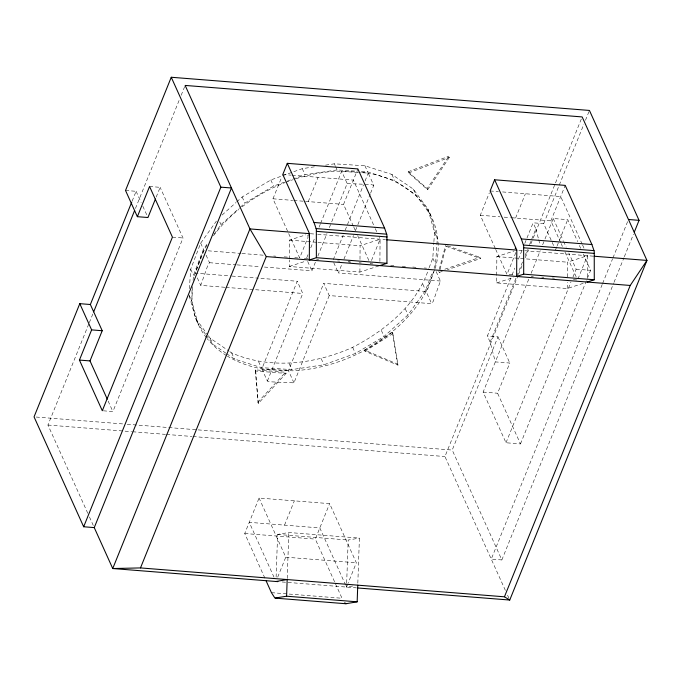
<?xml version="1.0" encoding="UTF-8"?>
<svg xmlns="http://www.w3.org/2000/svg" width="681" height="681" viewBox="0 0 681 681"><rect width="100%" height="100%" fill="white"/><g stroke="black" fill="none" stroke-linecap="round" stroke-linejoin="round"><path stroke-width="0.51" stroke-dasharray="3.4 2.55" d="M378.874 265.922L359.9 272.085L289.323 266.484L289.365 260.159M289.374 259.103L289.519 240.129L305.726 234.868M359.9 272.085L359.951 265.76M359.994 259.435L360.096 245.73L380.075 239.252L379.198 237.311M379.904 261.385L380.075 239.252L370.26 263.547M583.208 283.347L567.23 288.531L496.645 282.93L496.849 256.584L514.01 251.008M567.23 288.531L567.273 282.206M567.316 276.937L567.426 262.185L587.397 255.698L587.235 277.831M276.103 577.13L277.61 534.432L288.829 532.508L359.406 538.109L357.755 585.166M287.212 578.518L288.829 532.508M352.656 586.035L346.527 587.09L346.638 583.957M346.672 582.919L348.187 540.033L359.406 538.109M189.378 288.684L190.697 269.191L200.682 243.16L216.413 221.078M205.619 334.371L198.35 324.471L191.719 300.951L192.689 286.582M193.106 280.427L193.455 275.294L203.44 249.263L207.671 243.321M429.098 267.761L432.793 258.125L433.831 242.734M433.899 241.704L434.529 232.468L427.898 208.948L413.35 189.148L391.873 174.43L364.939 165.789L334.388 163.815L325.067 165.219M434.069 268.084L435.551 264.228L437.287 238.58L430.656 215.051L427.898 208.948M439.296 269.233L445.331 246.147M442.31 271.378L439.296 272.4L446.115 246.309L445.595 245.143M224.909 287.288L200.708 285.373L207.969 264.943L209.501 262.704L206.105 255.188M434.563 269.787L427.651 289.238L426.119 291.477A128.411 93.144 -24.3 0 1 292.413 370.822L261.853 368.855A128.411 93.144 -24.3 0 1 227.394 356.137M436.18 271.625L440.42 281.023L433.159 301.445L431.635 303.692L329.229 295.571L323.713 283.356L426.119 291.477L431.635 303.692M194.323 275.677L203.985 250.489A128.411 93.144 -24.3 0 1 207.015 245.245M229.897 351.711L231.608 352.886C270.391 369.868 314.869 364.19 352.664 347.353C385.361 330.404 416.951 304.841 428.724 268.731M226.637 353.694L234.366 358.998L261.3 367.638L291.86 369.604L323.96 364.769L355.422 353.465L384.084 336.448L408.013 314.894L425.565 290.259L432.588 271.94M426.119 291.477L434.435 269.787M132.131 201.15L136.106 191.301L125.525 190.467M87.781 513.27L47.942 425.038L88.905 323.645M89.305 322.666L93.68 311.838M135.442 208.471L179.588 99.205M181.172 95.272L185.155 85.431M156.204 197.073L160.146 187.335L149.556 186.492M103.359 410.813L112.884 411.571L183.019 237.992L160.146 187.335M307.701 235.345L308.127 237.031L299.674 257.946L272.97 198.801L281.611 177.418M308.263 201.602L318.078 177.298M329.229 295.571L293.962 382.858L269.838 381.794L267.369 381.071L261.853 368.855L297.248 281.253L259.376 278.248M307.974 254.694L306.39 258.61L304.279 258.448M310.749 247.833L315.107 237.039M319.066 227.258L320.266 224.287M320.649 223.334L341.658 171.323L357.389 172.012M267.369 381.071L302.756 293.468L297.248 281.253M264.398 267.054L311.907 270.825L315.473 261.998M317.848 256.116L326.965 233.557M329.34 227.667L331.324 222.764M331.724 221.785L347.174 183.529L341.658 171.323M353.388 226.186L343.547 204.402L357.883 168.931M293.962 382.858L288.446 370.651L323.713 283.356M333.256 259.733L343.198 235.124M345.19 230.204L363.475 184.926M365.067 180.984L368.251 173.11L365.782 172.387L358.436 172.063M440.42 281.023L338.372 272.928L341.956 264.066M343.939 259.146L353.482 235.524M355.473 230.604L357.457 225.683M357.857 224.696L370.183 194.187M370.583 193.2L373.767 185.326L368.251 173.11L359.032 172.523M264.866 578.109L244.734 533.512L259.061 498.041L329.638 503.642L356.35 562.787L348.102 583.2M284.53 525.136L294.354 500.841M277.703 577.156L285.765 557.186L259.061 498.041M334.575 581.77L315.312 539.105L329.638 503.642M495.266 248.403L480.292 215.256L489.333 192.893M346.527 587.09L347.71 584.17M515.585 218.056L525.4 193.753M528.728 279.21L483.127 392.086L506.009 442.769L520.48 443.918L497.598 393.235L509.797 363.041L495.325 361.9L490.133 342.117L487.383 336.005L511.635 275.958M512.035 274.979L514.819 268.084M518.403 259.231L522.778 248.403M524.762 243.475L533.112 222.806L543.702 223.649L553.84 246.096M490.133 342.117L516.385 277.15M516.785 276.163L522.744 261.393M525.136 255.486L527.52 249.586M529.512 244.658L535.87 228.91L533.112 222.806M505.362 590.342L444.948 456.542L518.13 275.413M518.53 274.426L522.506 264.586M525.289 257.699L528.473 249.816M530.857 243.917L532.84 238.988M533.24 238.01L555.117 183.87M555.517 182.883L582.161 116.928M602.217 284.462L491.265 559.11L501.846 559.944L452.227 450.056L497.964 336.848L487.383 336.005M543.702 223.649L583.872 124.223M585.464 120.282L589.44 110.441M560.71 242.64L550.878 220.857L565.204 185.385M531.12 273.302L540.263 250.659M542.638 244.794L544.604 239.925M544.996 238.954L553.253 218.507L567.724 219.657L577.658 241.644M556.709 246.922L555.526 249.842L554.266 247.033M557.101 245.943L567.724 219.657M506.009 442.769L570.959 282.011M572.951 277.073L576.143 269.182L568.797 252.932M577.973 279.031L587.397 255.698M520.48 443.918L590.606 270.331L583.268 254.081M602.617 283.475L612.559 258.865M612.96 257.886L627.678 221.461M501.846 559.944L613.607 283.339M613.998 282.351L623.941 257.741M624.341 256.754L633.492 234.119M427.651 189.752L427.123 188.594L448.898 156.162L449.417 157.32L427.651 189.752L408.694 172.94L408.174 171.782L448.898 156.162M203.985 250.489L202.461 252.736L195.2 273.158L231.029 276.001M214.328 233.975L220.993 224.636L239.516 207.943M257.733 402.335L285.56 372.26L286.088 373.418L258.261 403.492L255.179 369.851L285.56 372.26M222.091 215.051L235.984 202.538M236.758 201.84L242.155 196.971L270.825 179.963L281.636 176.073M240.282 207.254L244.913 203.074L273.583 186.066L286.36 181.469M364.522 350.068L392.545 332.234L398.01 365.246L365.042 351.226L364.522 350.068L397.483 364.088L398.01 365.246M365.042 351.226L393.065 333.392M408.694 172.94L449.417 157.32M282.624 175.715L302.279 168.65L314.707 166.777M287.348 181.12L305.037 174.753L337.138 169.918L357.159 171.212M444.804 269.208L479.994 257.358L480.514 258.525L447.34 269.693M289.323 266.484L305.301 261.291M496.645 282.93L513.627 277.422M347.174 183.529L371.29 184.594L373.767 185.326M288.446 370.651L264.33 369.587L261.853 368.855M361.381 171.484L367.697 171.893L394.631 180.533L416.108 195.251L430.656 215.051M358.01 172.455L337.691 171.144A128.411 93.144 -24.3 0 0 293.622 179.486M282.785 174.498L291.093 175.162M292.132 175.238L353.371 180.099L374.822 227.616M490.116 190.952L498.415 191.608M502.569 191.94L560.693 196.554L582.144 244.062M272.97 198.801L292.694 200.367M293.732 200.452L343.547 204.402M480.292 215.256L500.016 216.822M504.17 217.145L510.392 217.639M511.431 217.724L550.878 220.857M310.289 233.711L316.869 234.23M317.704 234.298L385.455 239.678M518.845 250.259L592.955 256.141M289.519 240.129L316.912 242.308M317.959 242.385L360.096 245.73M496.849 256.584L567.426 262.185M172.429 237.15L183.019 237.992M576.143 269.182L590.606 270.331M304.943 258.371L308.101 258.618M316.529 259.291L318.64 259.452M337.597 260.959L339.708 261.129M348.136 261.793L350.238 261.964M509.107 274.571L514.376 274.988M531.231 276.324L533.334 276.486M541.761 277.158L543.872 277.329M552.3 277.993L554.402 278.163M573.368 279.67L577.582 280.002M208.207 250.821L240.938 253.417M241.993 253.502L264.16 255.264M273.668 256.013L275.779 256.184M284.224 256.856L287.391 257.103M294.779 257.69L297.946 257.946M348.629 261.964L350.741 262.134M359.134 262.798L361.262 262.968M370.702 263.717L372.839 263.887M390.673 265.301L393.873 265.556M402.233 266.22L405.45 266.475M412.746 267.054L415.972 267.31M424.306 267.974L426.493 268.144M434.904 268.808L436.104 265.454A128.411 93.144 -24.3 0 0 368.251 173.11M209.501 262.704L235.898 264.798M236.954 264.875L260.176 266.722M232.017 276.077L258.354 278.171M225.964 287.373L302.756 293.468M255.179 369.851L255.707 371.009L286.088 373.418M483.127 392.086L497.598 393.235M36.17 417.044L122.98 423.931M127.211 424.263L197.09 429.805M198.145 429.89L452.227 450.056M47.942 425.038L131.578 431.677M132.642 431.763L165.457 434.367M166.522 434.452L191.923 436.461M192.987 436.547L444.948 456.542M277.61 534.432L348.187 540.033M244.734 533.512L315.312 539.105M285.765 557.186L356.35 562.787M282.13 581.974L356.231 587.856M271.438 592.657L342.015 598.258L335.009 582.74M447.562 245.841L479.994 257.358M446.115 246.309L480.514 258.525M208.318 335.69L210.14 338.168L229.037 351.124M206.232 335.197L212.898 344.271L225.777 353.107M408.174 171.782L427.123 188.594M189.25 295.869L195.592 318.368L207.714 334.865M582.587 245.032L584.332 248.914M579.386 245.475L580.68 248.344M553.253 218.507L563.187 240.495M563.621 241.457L566.209 247.194M561.144 243.585L562.421 246.428M564.992 252.115L576.271 277.09M495.691 249.357L507.005 274.4L515.457 253.485L514.972 250.702M497.964 336.848L509.797 363.041M434.529 232.468L437.287 238.58M413.35 189.148L416.108 195.251M432.793 258.125L435.551 264.228M438.777 271.234L439.296 272.4M391.873 174.43L394.631 180.533M422.807 284.156L425.565 290.259M364.939 165.789L367.697 171.893M375.257 228.586L377.01 232.459M405.255 308.782L408.013 314.894M334.388 163.815L335.171 165.56M335.563 166.436L337.138 169.918M353.814 227.139L355.525 230.927M357.661 235.66L368.94 260.644M507.558 595.185L509.303 599.067M381.326 330.345L384.084 336.448M302.279 168.65L305.037 174.753M333.707 262.594L338.372 272.928M352.664 347.353L355.422 353.465M270.825 179.963L273.583 186.066M307.667 261.436L311.907 270.825M321.202 358.666L323.96 364.769M242.155 196.971L244.913 203.074M289.102 363.501L291.86 369.604M219.81 222.015L220.993 224.636M258.542 361.526L261.3 367.638M200.682 243.16L203.44 249.263M345.65 585.149L319.823 527.937L249.246 522.336L274.715 578.748M231.608 352.886L234.366 358.998M197.32 277.857L200.708 285.373M190.697 269.191L193.455 275.294M210.14 338.168L212.898 344.271M188.96 294.839L191.719 300.951M195.592 318.368L198.35 324.471M136.106 191.301L141.12 202.41M142.831 206.19L147.947 217.52M108.143 401.058L112.884 411.571M89.449 516.964L94.259 527.605M535.87 228.91L538.467 238.801M538.722 239.789L540.024 244.734M392.545 332.234L397.483 364.088M255.707 371.009L258.261 403.492M226.492 355.584A128.411 93.144 -24.3 0 1 207.126 338.61M206.488 337.802A128.411 93.144 -24.3 0 1 192.051 290.021M213.434 235.754A128.411 93.144 -24.3 0 1 238.793 209.459M242.095 206.837A128.411 93.144 -24.3 0 1 284.718 182.721M285.697 182.338A128.411 93.144 -24.3 0 1 292.626 179.818"/><path stroke-width="1.02" d="M309.497 233.651L309.293 259.997L316.367 257.699L386.944 263.3L386.91 234.868L384.586 228.075L357.883 168.931L287.297 163.329L282.785 174.498L309.497 233.651L308.808 235.337M316.367 257.699L316.333 229.267L314.009 222.483L287.297 163.329M494.627 179.784L490.116 190.952L516.819 250.097L516.624 276.452L523.689 274.154L523.655 245.722L521.331 238.929L494.627 179.784L565.204 185.385L591.908 244.53L594.241 251.323L594.275 279.755L587.201 282.045M266.186 581.021L271.438 592.657L274.894 598.071L286.59 596.215L287.178 579.565L275.95 581.489M275.362 598.139L345.939 603.741L357.167 601.817L357.755 585.166M107.275 399.151L90.011 360.913L102.21 330.728L90.369 304.509L79.788 303.666L34.05 416.874L83.669 526.762L94.259 527.605L231.463 187.99L220.874 187.156L171.254 77.259L589.44 110.441L639.059 220.338L634.283 232.144M171.254 77.259L125.525 190.467L137.358 216.686L147.947 217.52L155.421 199.022M90.369 304.509L131.731 202.129M93.68 311.838L134.642 210.446M137.358 216.686L149.556 186.492L172.429 237.15L102.303 410.737L79.43 360.079L91.62 329.885L79.788 303.666M83.669 526.762L220.874 187.156M94.353 527.818L112.74 568.533L140.49 567.92L266.271 256.584L249.944 228.927L185.155 85.431L582.161 116.928L646.95 260.423L509.746 600.038L357.295 587.941M140.49 567.92L504.442 596.803L630.223 285.458L646.95 260.423L594.019 256.226M515.585 247.365L515.534 247.467A4.384 1.822 -85.5 0 0 515.236 248.454M379.879 265.599L386.944 263.3M628.469 219.495L639.059 220.338M314.009 222.483L384.586 228.075M521.331 238.929L591.908 244.53M316.078 228.569L386.663 234.17M523.408 245.024L593.985 250.625M316.563 231.353L387.14 236.954M523.893 247.807L594.47 253.4M309.234 233.626L249.944 228.927L112.74 568.533L277.891 581.642M386.51 239.763L516.734 250.089M523.689 274.154L594.275 279.755M266.271 256.584L630.223 285.458M91.62 329.885L102.21 330.728M79.43 360.079L90.011 360.913M286.59 596.215L357.167 601.817M345.939 603.741L344.731 602.77M504.442 596.803L509.746 600.038"/></g></svg>
